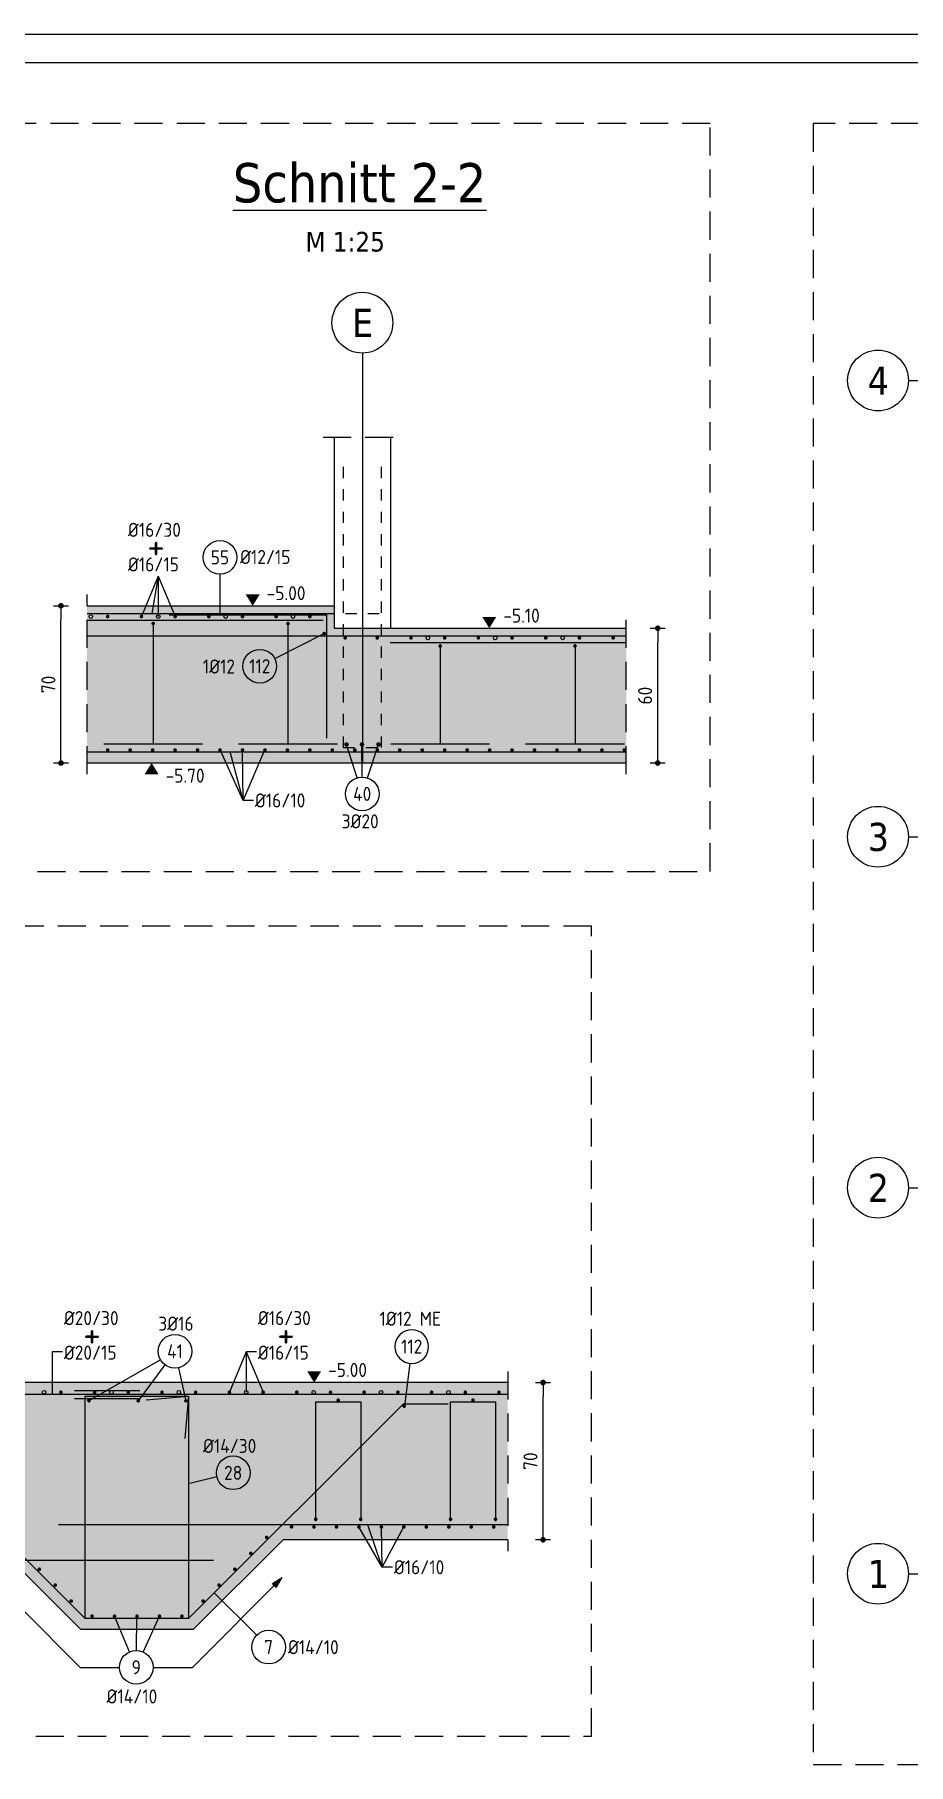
# Model space of a CAD drawing. Extents: x -101 to 101, y -52 to 90.
# Drawn here: x 50.87 to 58.65, y 26.65 to 42.05 of the extents above; entities that cross this region are included whole.
import ezdxf
from ezdxf.enums import TextEntityAlignment as Align

# ---------------------------------------------------------------- set-up
doc = ezdxf.new("R2010")
doc.units = 0
doc.header["$LTSCALE"] = 0.5
for name, pattern in [('AUSGEZOGEN', [1000.01, 1000, 0.01]), ('DASHED', [0.75, 0.5, -0.25]), ('DOT', [0.175, 0.05, -0.125]), ('STRICHLINIE', [0.75, 0.5, -0.25])]:
    doc.linetypes.add(name, pattern=pattern)
for name, color, linetype in [('ACHSEN', 7, 'Continuous'), ('BETON', 7, 'Continuous'), ('DETAIL', 7, 'Continuous'), ('grau_mittel', 7, 'Continuous'), ('HILFE', 7, 'Continuous'), ('koten', 7, 'Continuous'), ('MASSE', 7, 'Continuous'), ('OBJEKT', 7, 'Continuous'), ('RAHMEN', 7, 'Continuous'), ('RND', 7, 'Continuous'), ('SFP_Achsen', 7, 'Continuous'), ('SFP_Hilfe', 7, 'Continuous'), ('TEXT', 7, 'Continuous')]:
    doc.layers.add(name, color=color, linetype=linetype)
doc.layers.add('NOPLOT', color=7, linetype='Continuous', plot=False)
doc.styles.add('helv', font='tahoma.ttf')
doc.styles.add('txt', font='isocp.shx')
doc.dimstyles.new('DOT_I', dxfattribs={"dimscale": 0.5, "dimtxt": 0.25, "dimasz": 0.25, "dimexe": 0.1, "dimexo": 0.3, "dimgap": 0.1, "dimtad": 1, "dimdec": 3, "dimzin": 3, "dimtxsty": 'txt', "dimblk": 'DOT', "dimblk1": 'DOT', "dimblk2": 'DOT', "dimsah": 1, "dimcen": 0.1, "dimse1": 1, "dimse2": 1, "dimazin": 0, "dimtfac": 1, "dimtdec": 4, "dimtix": 1, "dimtmove": 2, "dimatfit": 3, "dimfxl": 0, "dimtvp": 1, "dimtolj": 1, "dimtzin": 0, "dimarcsym": 0})

# ---------------------------------------------------------------- blocks, each defined once
blk = doc.blocks.new('DOT')
at = {"layer": 'MASSE', "color": 7, "linetype": 'Continuous'}
for p, q in [((0, 0), (-1, 0)), ((0, 0.54), (0, -0.54))]:
    blk.add_line(p, q, dxfattribs=at)
at = {"layer": 'MASSE', "color": 7, "linetype": 'Continuous', "const_width": 0.2}
blk.add_lwpolyline([(-0.1, 0, 1), (0.1, 0, 1)], format="xyb", close=True, dxfattribs=at)
blk = doc.blocks.new('*D110')
at = {"layer": 'Defpoints', "color": 0, "linetype": 'AUSGEZOGEN', "transparency": 16777216}
for p in [(55.401, 30.048), (55.401, 30.048), (55.401, 28.648)]:
    blk.add_point(p, dxfattribs=at)
at = {"layer": 'MASSE', "color": 0, "linetype": 'AUSGEZOGEN', "lineweight": -2, "transparency": 16777216}
blk.add_line((55.401, 28.773), (55.401, 29.923), dxfattribs=at)
at = {"layer": 'MASSE', "color": 0, "linetype": 'AUSGEZOGEN', "lineweight": -2, "transparency": 16777216, "xscale": 0.125, "yscale": 0.125, "zscale": 0.125}
for p, rotation in [((55.401, 30.048), 90), ((55.401, 28.648), 270)]:
    blk.add_blockref('DOT', p, dxfattribs=dict(at, rotation=rotation))
at = {"layer": 'MASSE', "color": 0, "linetype": 'AUSGEZOGEN', "transparency": 16777216, "insert": (55.289, 29.348), "char_height": 0.125, "attachment_point": 5, "rotation": 90, "style": 'txt'}
blk.add_mtext('\\A1;70', dxfattribs=at)
blk = doc.blocks.new('okrd_o')
at = {"layer": 'koten', "color": 7, "linetype": 'Continuous'}
blk.add_solid([(-0.125, 0.202), (0.125, 0.202), (0, 0)], dxfattribs=at)
at = {"layer": 'koten', "style": 'txt'}
blk.add_attdef('OKRD', (0.25, 0.1), '', height=0.25, dxfattribs=at)
blk = doc.blocks.new('RND_HIN')
at = {"layer": 'RND', "color": 7, "linetype": 'Continuous'}
blk.add_circle((0, 0), 0.3, dxfattribs=at)
at = {"layer": 'RND', "color": 7, "linetype": 'Continuous', "style": 'txt'}
blk.add_attdef('POSI', text='', height=0.25, dxfattribs=at).set_placement((0, 0), align=Align.MIDDLE)
blk = doc.blocks.new('Pfeillinie')
at = {"layer": 'TEXT', "linetype": 'Continuous'}
blk.add_hatch(color=7, dxfattribs=at).paths.add_polyline_path([(0, 0), (-0.8, 0.2), (-0.8, 0), (-0.8, -0.2)])
at = {"layer": 'TEXT', "color": 7, "linetype": 'Continuous'}
for p, q in [((-0.8, 0), (-0.8, 0.2)), ((-0.8, 0.2), (0, 0)), ((-0.8, 0), (-0.8, -0.2)), ((-0.8, -0.2), (0, 0))]:
    blk.add_line(p, q, dxfattribs=at)
blk = doc.blocks.new('*D121')
at = {"layer": 'Defpoints', "color": 0, "linetype": 'AUSGEZOGEN', "transparency": 16777216}
for p in [(51.109, 36.964), (51.109, 36.964), (51.109, 35.564)]:
    blk.add_point(p, dxfattribs=at)
at = {"layer": 'MASSE', "color": 0, "linetype": 'AUSGEZOGEN', "lineweight": -2, "transparency": 16777216}
blk.add_line((51.109, 35.689), (51.109, 36.839), dxfattribs=at)
at = {"layer": 'MASSE', "color": 0, "linetype": 'AUSGEZOGEN', "lineweight": -2, "transparency": 16777216, "xscale": 0.125, "yscale": 0.125, "zscale": 0.125}
for p, rotation in [((51.109, 36.964), 90), ((51.109, 35.564), 270)]:
    blk.add_blockref('DOT', p, dxfattribs=dict(at, rotation=rotation))
at = {"layer": 'MASSE', "color": 0, "linetype": 'AUSGEZOGEN', "transparency": 16777216, "insert": (50.997, 36.264), "char_height": 0.125, "attachment_point": 5, "rotation": 90, "style": 'txt'}
blk.add_mtext('\\A1;70', dxfattribs=at)
blk = doc.blocks.new('*D122')
at = {"layer": 'Defpoints', "color": 0, "linetype": 'AUSGEZOGEN', "transparency": 16777216}
for p in [(56.422, 36.764), (56.422, 36.764), (56.422, 35.564)]:
    blk.add_point(p, dxfattribs=at)
at = {"layer": 'MASSE', "color": 0, "linetype": 'AUSGEZOGEN', "lineweight": -2, "transparency": 16777216}
blk.add_line((56.422, 35.689), (56.422, 36.639), dxfattribs=at)
at = {"layer": 'MASSE', "color": 0, "linetype": 'AUSGEZOGEN', "lineweight": -2, "transparency": 16777216, "xscale": 0.125, "yscale": 0.125, "zscale": 0.125}
for p, rotation in [((56.422, 36.764), 90), ((56.422, 35.564), 270)]:
    blk.add_blockref('DOT', p, dxfattribs=dict(at, rotation=rotation))
at = {"layer": 'MASSE', "color": 0, "linetype": 'AUSGEZOGEN', "transparency": 16777216, "insert": (56.309, 36.164), "char_height": 0.125, "attachment_point": 5, "rotation": 90, "style": 'txt'}
blk.add_mtext('\\A1;60', dxfattribs=at)
blk = doc.blocks.new('okrd_u')
at = {"layer": 'koten', "color": 7, "linetype": 'Continuous'}
blk.add_solid([(-0.125, -0.202), (0.125, -0.202), (0, 0)], dxfattribs=at)
at = {"layer": 'koten', "style": 'txt'}
blk.add_attdef('OKRD', (0.25, -0.35), '', height=0.25, dxfattribs=at)
blk = doc.blocks.new('A0-19-0')
at = {"layer": 'RAHMEN'}
blk.add_line((137.9, 84.1), (0, 84.1), dxfattribs=at)
at = {"layer": 'RAHMEN', "color": 5}
blk.add_line((137.4, 83.6), (2, 83.6), dxfattribs=at)

msp = doc.modelspace()

# ---------------------------------------------------------------- hatches: boundary and pattern name
at = {"layer": 'grau_mittel'}
for points in [[(53.5422, 36.7643), (53.5422, 36.9643), (51.3422, 36.9643), (51.3422, 35.5643), (56.1422, 35.5643), (56.1422, 36.7643)], [(47.1672, 30.0475), (47.0172, 30.0475), (47.0172, 30.3475), (46.7172, 30.3475), (46.7172, 30.0475), (46.5672, 30.0475), (45.8072, 30.0475), (45.8072, 29.1275), (46.5672, 29.1275), (46.5672, 28.3675), (50.7672, 28.3675), (51.2872, 27.8475), (52.2872, 27.8475), (53.0872, 28.6475), (55.0872, 28.6475), (55.0872, 30.0475)]]:
    msp.add_hatch(color=61, dxfattribs=at).paths.add_polyline_path(points)

# ---------------------------------------------------------------- linework, layer by layer
at = {"layer": 'ACHSEN', "color": 140, "linetype": 'AUSGEZOGEN'}
for p, q in [((53.7922, 39.2143), (53.7922, 35.5643)), ((58.6535, 38.9704), (67.7285, 38.9704)), ((58.6535, 34.9079), (67.7285, 34.9079)), ((58.6535, 31.7829), (67.7285, 31.7829)), ((58.6535, 28.3454), (67.7285, 28.3454))]:
    msp.add_line(p, q, dxfattribs=at)
at = {"layer": 'BETON', "color": 6, "linetype": 'AUSGEZOGEN'}
for p, q in [((51.3422, 36.9643), (53.5422, 36.9643)), ((53.5422, 36.9643), (53.5422, 36.7643)), ((53.5422, 36.7643), (56.1422, 36.7643)), ((51.3422, 35.5643), (56.1422, 35.5643)), ((55.0872, 30.0475), (47.1672, 30.0475)), ((52.2872, 27.8475), (53.0872, 28.6475)), ((55.0872, 28.6475), (53.0872, 28.6475)), ((51.2872, 27.8475), (50.7672, 28.3675)), ((52.2872, 27.8475), (51.2872, 27.8475))]:
    msp.add_line(p, q, dxfattribs=at)
at = {"layer": 'DETAIL', "color": 102, "linetype": 'STRICHLINIE'}
for points in [[(50.5241, 41.2573), (50.5241, 34.599), (56.8894, 34.599), (56.8894, 41.2573)], [(57.8068, 41.2573), (57.8068, 26.6478), (68.1264, 26.6478), (68.1264, 41.2573)], [(43.3853, 34.1103), (43.3853, 26.8988), (55.8317, 26.8988), (55.8317, 34.1103)]]:
    msp.add_lwpolyline(points, close=True, dxfattribs=at)
at = {"layer": 'HILFE', "color": 102, "linetype": 'AUSGEZOGEN'}
for p, q in [((51.9733, 37.227), (51.825, 36.8683)), ((51.9733, 37.227), (51.9184, 36.8943)), ((51.9733, 37.227), (52.125, 36.8683)), ((51.9733, 37.227), (51.975, 36.8683)), ((52.7312, 35.2306), (52.525, 35.6803)), ((52.7312, 35.2306), (52.6142, 35.6643)), ((52.7312, 35.2306), (52.725, 35.6803)), ((52.7312, 35.2306), (52.925, 35.6803)), ((52.8229, 35.2306), (52.7312, 35.2306)), ((51.1216, 30.3203), (51.0299, 30.3203)), ((51.0299, 30.3203), (51.0299, 29.9455)), ((52.7568, 30.3203), (52.6085, 29.9615)), ((52.8485, 30.3203), (52.7568, 30.3203)), ((52.7568, 30.3203), (52.9085, 29.9615)), ((52.7568, 30.3203), (52.7585, 29.9615)), ((53.968, 28.4033), (53.7618, 28.7621)), ((53.968, 28.4033), (53.842, 28.7795)), ((53.968, 28.4033), (53.9618, 28.7621)), ((53.968, 28.4033), (54.1618, 28.7621)), ((54.0597, 28.4033), (53.968, 28.4033))]:
    msp.add_line(p, q, dxfattribs=at)
at = {"layer": 'NOPLOT', "color": 191, "linetype": 'AUSGEZOGEN'}
for p, q in [((51.2292, 29.9775), (51.811, 29.9775)), ((51.2292, 29.9455), (51.811, 29.9455)), ((51.2292, 29.9055), (51.811, 29.9055))]:
    msp.add_line(p, q, dxfattribs=at)
at = {"layer": 'OBJEKT', "color": 7, "linetype": 'AUSGEZOGEN'}
for p, q in [((53.5422, 38.4643), (53.5422, 36.9643)), ((54.0422, 38.4643), (54.0422, 36.7643))]:
    msp.add_line(p, q, dxfattribs=at)
at = {"layer": 'RND', "color": 102, "linetype": 'AUSGEZOGEN'}
for p, q in [((52.5245, 37.2452), (52.5245, 36.8843)), ((53.0129, 36.494), (53.4531, 36.717)), ((53.7454, 35.4323), (53.6511, 35.7294)), ((53.7901, 35.4393), (53.7889, 35.7294)), ((53.8376, 35.4318), (53.9354, 35.7294)), ((51.9946, 30.2515), (51.358, 29.8859)), ((52.0351, 30.2059), (51.7968, 29.8859)), ((54.2141, 30.219), (54.1684, 29.8374)), ((52.1568, 30.1797), (52.2211, 29.8859)), ((52.4968, 29.2079), (52.2458, 29.1455)), ((52.8518, 27.7979), (52.4739, 28.1757)), ((51.7206, 27.65), (51.5858, 27.9676)), ((51.7813, 27.6619), (51.7858, 27.9676)), ((51.8411, 27.6485), (51.9858, 27.9676))]:
    msp.add_line(p, q, dxfattribs=at)
at = {"layer": 'RND', "color": 1, "linetype": 'DOT'}
msp.add_line((53.4422, 36.8943), (53.9422, 36.8943), dxfattribs=at)
msp.add_lwpolyline([(53.6222, 38.2015), (53.6222, 35.7015), (53.9622, 35.7015), (53.9622, 38.2015)], dxfattribs=at)
at = {"layer": 'RND', "color": 1, "linetype": 'AUSGEZOGEN'}
for points in [[(51.3422, 36.8943), (53.4422, 36.8943)], [(51.3422, 36.8359), (53.4422, 36.8359)], [(51.9302, 36.8218), (51.9302, 35.7318)], [(52.0722, 36.8843), (53.4722, 36.8843), (53.4722, 35.7843)], [(53.1302, 36.8218), (53.1302, 35.7318)], [(56.1422, 36.6943), (51.3422, 36.6943)], [(54.0406, 36.6359), (56.1422, 36.6359)], [(54.4854, 36.6218), (54.4854, 35.7318)], [(55.6854, 36.6218), (55.6854, 35.7318)], [(51.3422, 35.6643), (56.1422, 35.6643)], [(52.3702, 35.7318), (51.4902, 35.7318)], [(53.5702, 35.7318), (52.6902, 35.7318)], [(54.9254, 35.7318), (54.0454, 35.7318)], [(56.1254, 35.7318), (55.2454, 35.7318)], [(46.6672, 29.4455), (46.6672, 29.9455), (55.0872, 29.9455)], [(51.8672, 29.8944), (52.2458, 29.9275), (52.2458, 27.9475), (51.3258, 27.9475), (51.3258, 29.9275), (52.2458, 29.9275), (52.2126, 29.549)], [(54.555, 29.8567), (54.155, 29.8567), (52.2458, 27.9475), (51.3258, 27.9475), (49.4166, 29.8567), (49.0166, 29.8567)], [(53.3772, 28.815), (53.3772, 29.875), (53.7772, 29.875), (53.7772, 28.815)], [(54.5772, 28.815), (54.5772, 29.875), (54.9772, 29.875), (54.9772, 28.815)], [(46.6672, 28.8675), (46.6672, 28.4675), (52.4672, 28.4675)], [(55.0872, 28.7795), (51.0872, 28.7795)]]:
    msp.add_lwpolyline(points, dxfattribs=at)
at = {"layer": 'RND', "color": 7, "linetype": 'AUSGEZOGEN'}
for points, const_width in [([(51.517, 36.8683, -1), (51.533, 36.8683, -1)], 0.016), ([(51.817, 36.8683, -1), (51.833, 36.8683, -1)], 0.016), ([(51.9222, 36.8058, 1), (51.9382, 36.8058, 1)], 0.016), ([(52.117, 36.8683, -1), (52.133, 36.8683, -1)], 0.016), ([(52.417, 36.8683, -1), (52.433, 36.8683, -1)], 0.016), ([(52.717, 36.8683, -1), (52.733, 36.8683, -1)], 0.016), ([(53.017, 36.8683, -1), (53.033, 36.8683, -1)], 0.016), ([(53.1222, 36.8058, 1), (53.1382, 36.8058, 1)], 0.016), ([(53.317, 36.8683, -1), (53.333, 36.8683, -1)], 0.016), ([(53.4451, 36.717, -1), (53.4611, 36.717, -1)], 0.016), ([(53.6313, 36.6783, -1), (53.6473, 36.6783, -1)], 0.016), ([(53.917, 36.6783, -1), (53.933, 36.6783, -1)], 0.016), ([(54.217, 36.6783, -1), (54.233, 36.6783, -1)], 0.016), ([(54.517, 36.6783, -1), (54.533, 36.6783, -1)], 0.016), ([(54.817, 36.6783, -1), (54.833, 36.6783, -1)], 0.016), ([(55.117, 36.6783, -1), (55.133, 36.6783, -1)], 0.016), ([(55.417, 36.6783, -1), (55.433, 36.6783, -1)], 0.016), ([(55.717, 36.6783, -1), (55.733, 36.6783, -1)], 0.016), ([(56.017, 36.6783, -1), (56.033, 36.6783, -1)], 0.016), ([(54.4774, 36.6058, 1), (54.4934, 36.6058, 1)], 0.016), ([(55.6774, 36.6058, 1), (55.6934, 36.6058, 1)], 0.016), ([(53.6411, 35.7294, 1), (53.6611, 35.7294, 1)], 0.02), ([(53.7789, 35.7294, 1), (53.7989, 35.7294, 1)], 0.02), ([(53.9254, 35.7294, 1), (53.9454, 35.7294, 1)], 0.02), ([(51.517, 35.6803, -1), (51.533, 35.6803, -1)], 0.016), ([(51.717, 35.6803, -1), (51.733, 35.6803, -1)], 0.016), ([(51.917, 35.6803, -1), (51.933, 35.6803, -1)], 0.016), ([(52.117, 35.6803, -1), (52.133, 35.6803, -1)], 0.016), ([(52.317, 35.6803, -1), (52.333, 35.6803, -1)], 0.016), ([(52.517, 35.6803, -1), (52.533, 35.6803, -1)], 0.016), ([(52.717, 35.6803, -1), (52.733, 35.6803, -1)], 0.016), ([(52.917, 35.6803, -1), (52.933, 35.6803, -1)], 0.016), ([(53.117, 35.6803, -1), (53.133, 35.6803, -1)], 0.016), ([(53.317, 35.6803, -1), (53.333, 35.6803, -1)], 0.016), ([(53.517, 35.6803, -1), (53.533, 35.6803, -1)], 0.016), ([(53.717, 35.6803, -1), (53.733, 35.6803, -1)], 0.016), ([(53.917, 35.6803, -1), (53.933, 35.6803, -1)], 0.016), ([(54.117, 35.6803, -1), (54.133, 35.6803, -1)], 0.016), ([(54.317, 35.6803, -1), (54.333, 35.6803, -1)], 0.016), ([(54.517, 35.6803, -1), (54.533, 35.6803, -1)], 0.016), ([(54.717, 35.6803, -1), (54.733, 35.6803, -1)], 0.016), ([(54.917, 35.6803, -1), (54.933, 35.6803, -1)], 0.016), ([(55.117, 35.6803, -1), (55.133, 35.6803, -1)], 0.016), ([(55.317, 35.6803, -1), (55.333, 35.6803, -1)], 0.016), ([(55.517, 35.6803, -1), (55.533, 35.6803, -1)], 0.016), ([(55.717, 35.6803, -1), (55.733, 35.6803, -1)], 0.016), ([(55.917, 35.6803, -1), (55.933, 35.6803, -1)], 0.016), ([(56.117, 35.6803, -1), (56.133, 35.6803, -1)], 0.016), ([(51.1005, 29.9615, 1), (51.1165, 29.9615, 1)], 0.016), ([(51.35, 29.8859, 1), (51.366, 29.8859, 1)], 0.016), ([(51.4005, 29.9615, 1), (51.4165, 29.9615, 1)], 0.016), ([(51.7005, 29.9615, 1), (51.7165, 29.9615, 1)], 0.016), ([(51.7888, 29.8859, 1), (51.8048, 29.8859, 1)], 0.016), ([(52.0005, 29.9615, 1), (52.0165, 29.9615, 1)], 0.016), ([(52.2131, 29.8859, 1), (52.2291, 29.8859, 1)], 0.016), ([(52.3005, 29.9615, 1), (52.3165, 29.9615, 1)], 0.016), ([(52.6005, 29.9615, 1), (52.6165, 29.9615, 1)], 0.016), ([(52.9005, 29.9615, 1), (52.9165, 29.9615, 1)], 0.016), ([(53.2005, 29.9615, 1), (53.2165, 29.9615, 1)], 0.016), ([(53.5005, 29.9615, 1), (53.5165, 29.9615, 1)], 0.016), ([(53.5692, 29.891, 1), (53.5852, 29.891, 1)], 0.016), ([(53.8005, 29.9615, 1), (53.8165, 29.9615, 1)], 0.016), ([(54.1005, 29.9615, 1), (54.1165, 29.9615, 1)], 0.016), ([(54.4005, 29.9615, 1), (54.4165, 29.9615, 1)], 0.016), ([(54.7005, 29.9615, 1), (54.7165, 29.9615, 1)], 0.016), ([(54.7692, 29.891, 1), (54.7852, 29.891, 1)], 0.016), ([(55.0005, 29.9615, 1), (55.0165, 29.9615, 1)], 0.016), ([(54.157, 29.8374, 1), (54.173, 29.8374, 1)], 0.016), ([(53.3692, 28.831, 1), (53.3852, 28.831, 1)], 0.016), ([(53.7692, 28.831, 1), (53.7852, 28.831, 1)], 0.016), ([(54.5692, 28.831, 1), (54.5852, 28.831, 1)], 0.016), ([(54.9692, 28.831, 1), (54.9852, 28.831, 1)], 0.016), ([(52.9482, 28.6682, -1), (52.9322, 28.6682, -1)], 0.016), ([(53.1538, 28.7636, 1), (53.1698, 28.7636, 1)], 0.016), ([(53.3538, 28.7621, 1), (53.3698, 28.7621, 1)], 0.016), ([(53.5538, 28.7621, 1), (53.5698, 28.7621, 1)], 0.016), ([(53.7538, 28.7621, 1), (53.7698, 28.7621, 1)], 0.016), ([(53.9538, 28.7621, 1), (53.9698, 28.7621, 1)], 0.016), ([(54.1538, 28.7621, 1), (54.1698, 28.7621, 1)], 0.016), ([(54.3538, 28.7621, 1), (54.3698, 28.7621, 1)], 0.016), ([(54.5538, 28.7621, 1), (54.5698, 28.7621, 1)], 0.016), ([(54.7538, 28.7621, 1), (54.7698, 28.7621, 1)], 0.016), ([(54.9538, 28.7621, 1), (54.9698, 28.7621, 1)], 0.016), ([(52.8068, 28.5268, -1), (52.7908, 28.5268, -1)], 0.016), ([(50.909, 28.3854, 1), (50.925, 28.3854, 1)], 0.016), ([(52.6654, 28.3854, -1), (52.6494, 28.3854, -1)], 0.016), ([(51.0504, 28.2439, 1), (51.0664, 28.2439, 1)], 0.016), ([(52.524, 28.2439, -1), (52.508, 28.2439, -1)], 0.016), ([(51.1918, 28.1025, 1), (51.2078, 28.1025, 1)], 0.016), ([(52.3826, 28.1025, -1), (52.3666, 28.1025, -1)], 0.016), ([(51.3778, 27.9676, 1), (51.3938, 27.9676, 1)], 0.016), ([(51.5778, 27.9676, 1), (51.5938, 27.9676, 1)], 0.016), ([(51.7778, 27.9676, 1), (51.7938, 27.9676, 1)], 0.016), ([(51.9778, 27.9676, 1), (51.9938, 27.9676, 1)], 0.016), ([(52.1778, 27.9676, 1), (52.1938, 27.9676, 1)], 0.016)]:
    msp.add_lwpolyline(points, format="xyb", close=True, dxfattribs=dict(at, const_width=const_width))
at = {"layer": 'RND', "color": 102, "linetype": 'AUSGEZOGEN'}
for points in [[(51.9292, 27.5119), (52.2792, 27.5119), (53.0792, 28.3119)], [(50.7592, 28.0319), (51.2792, 27.5119), (51.6292, 27.5119)]]:
    msp.add_lwpolyline(points, dxfattribs=at)
at = {"layer": 'RND', "color": 7, "linetype": 'AUSGEZOGEN'}
for centre in [(51.375, 36.8683), (51.975, 36.8683), (52.575, 36.8683), (53.175, 36.8683), (54.375, 36.6783), (54.975, 36.6783), (55.575, 36.6783), (50.9585, 29.9615), (51.5585, 29.9615), (52.1585, 29.9615), (52.7585, 29.9615), (53.3585, 29.9615), (53.9585, 29.9615), (54.5585, 29.9615)]:
    msp.add_circle(centre, 0.016, dxfattribs=at)
at = {"layer": 'SFP_Achsen', "color": 7, "linetype": 'AUSGEZOGEN'}
for centre in [(53.7922, 39.4847), (58.3831, 38.9704), (58.3831, 34.9079), (58.3831, 31.7829), (58.3831, 28.3454)]:
    msp.add_circle(centre, 0.2705, dxfattribs=at)
at = {"layer": 'SFP_Hilfe', "color": 102, "linetype": 'DASHED'}
for p, q in [((53.4422, 38.4643), (54.1422, 38.4643)), ((51.3422, 35.4643), (51.3422, 37.0643)), ((56.1422, 35.4643), (56.1422, 36.8643)), ((55.0872, 30.1475), (55.0872, 28.5475))]:
    msp.add_line(p, q, dxfattribs=at)

# ---------------------------------------------------------------- block references
at = {"layer": 'koten', "color": 7, "linetype": 'DASHED', "xscale": 0.5, "yscale": 0.5, "zscale": 0.5}
for p, values in [((52.8159, 36.9643), {'OKRD': '-5.00'}), ((54.9224, 36.7643), {'OKRD': '-5.10'}), ((53.3633, 30.0475), {'OKRD': '-5.00'})]:
    msp.add_blockref('okrd_o', p, dxfattribs=at).add_auto_attribs(values)
at = {"layer": 'koten', "color": 7, "linetype": 'AUSGEZOGEN', "xscale": 0.5, "yscale": 0.5, "zscale": 0.5}
msp.add_blockref('okrd_u', (51.9159, 35.5643), dxfattribs=at).add_auto_attribs({'OKRD': '-5.70'})
at = {"layer": 'RAHMEN', "color": 7, "linetype": 'AUSGEZOGEN', "xscale": 0.5, "yscale": 0.5, "zscale": 0.5}
msp.add_blockref('A0-19-0', (0, 0), dxfattribs=at)
at = {"layer": 'RND', "color": 7, "linetype": 'AUSGEZOGEN', "xscale": 0.5, "yscale": 0.5, "zscale": 0.5}
for p, values in [((52.5245, 37.3952), {'POSI': '55'}), ((52.8791, 36.4262), {'POSI': '112'}), ((53.7908, 35.2893), {'POSI': '40'}), ((52.1247, 30.3262), {'POSI': '41'}), ((52.6424, 29.2441), {'POSI': '28'}), ((52.9578, 27.6918), {'POSI': '7'}), ((51.7792, 27.5119), {'POSI': '9'})]:
    msp.add_blockref('RND_HIN', p, dxfattribs=at).add_auto_attribs(values)
at = {"layer": 'RND', "color": 7, "linetype": 'AUSGEZOGEN'}
ref = msp.add_blockref('RND_HIN', (54.232, 30.368), dxfattribs=dict(at, xscale=-0.5, yscale=0.5, zscale=0.5))
ref.add_attrib('POSI', '112', dxfattribs={"color": 7, "linetype": 'Continuous', "height": 0.125, "style": 'txt'}).set_placement((54.232, 30.368), align=Align.MIDDLE)
at = {"layer": 'RND', "color": 102, "linetype": 'AUSGEZOGEN', "xscale": 0.125, "yscale": 0.125, "zscale": 0.125, "rotation": 44.99999999998369}
msp.add_blockref('Pfeillinie', (53.0792, 28.3119), dxfattribs=at)

# ---------------------------------------------------------------- texts
at = {"layer": 'SFP_Achsen', "color": 6, "linetype": 'AUSGEZOGEN', "style": 'helv'}
for s, p in [('E', (53.7016, 39.3585)), ('4', (58.2924, 38.8442)), ('3', (58.2924, 34.7817)), ('2', (58.2924, 31.6567)), ('1', (58.2924, 28.2192))]:
    msp.add_text(s, height=0.25, dxfattribs=at).set_placement(p)
at = {"layer": 'TEXT', "color": 5, "linetype": 'AUSGEZOGEN', "style": 'helv'}
msp.add_text('%%USchnitt 2-2', height=0.35, dxfattribs=at).set_placement((52.6394, 40.556))
at = {"layer": 'TEXT', "color": 1, "linetype": 'AUSGEZOGEN', "style": 'helv'}
msp.add_text('M 1:25', height=0.175, dxfattribs=at).set_placement((53.2854, 40.1185))
at = {"layer": 'TEXT', "color": 7, "linetype": 'AUSGEZOGEN', "style": 'txt'}
for s, p in [('%%C16/30', (51.7053, 37.5777)), ('%%C12/15', (52.7034, 37.3357)), ('%%C16/15', (51.7053, 37.27)), ('1%%C12', (52.3726, 36.3608)), ('%%C16/10', (52.8358, 35.1682)), ('3%%C20', (53.6078, 34.9823)), ('%%C20/30', (51.1346, 30.5592)), ('%%C16/30', (52.8615, 30.5592)), ('1%%C12 ME', (53.9452, 30.5535)), ('3%%C16', (51.9758, 30.5096)), ('%%C20/15', (51.1346, 30.2515)), ('%%C16/15', (52.8615, 30.2515)), ('%%C14/30', (52.3735, 29.421)), ('%%C16/10', (54.0727, 28.3409)), ('%%C14/10', (53.1301, 27.6291)), ('%%C14/10', (51.5146, 27.1903))]:
    msp.add_text(s, height=0.125, dxfattribs=at).set_placement(p)
at = {"layer": 'TEXT', "color": 6, "linetype": 'AUSGEZOGEN', "style": 'txt'}
for p in [(52.0546, 37.3968), (51.4839, 30.3782), (53.2108, 30.3782)]:
    msp.add_text('+', height=0.25, rotation=90, dxfattribs=at).set_placement(p)

# ---------------------------------------------------------------- dimensions: what is measured, and where the dimension line sits
at = {"layer": 'MASSE', "color": 7, "linetype": 'AUSGEZOGEN'}
for base, p1, p2, picture, middle in [((51.1094, 36.9643), (51.1094, 35.5643), (51.1094, 36.9643), '*D121', (50.9969, 36.2643)), ((56.4218, 36.7643), (56.4218, 35.5643), (56.4218, 36.7643), '*D122', (56.3093, 36.1643)), ((55.4012, 30.0475), (55.4012, 28.6475), (55.4012, 30.0475), '*D110', (55.2887, 29.3475))]:
    dim = msp.add_linear_dim(base=base, p1=p1, p2=p2, angle=90, dimstyle='DOT_I', override={"dimdec": 0, "dimlfac": 50}, dxfattribs=at)
    dim.commit()
    dim.dimension.update_dxf_attribs({"geometry": picture, "text_midpoint": middle})

doc.saveas('drawing.dxf')
